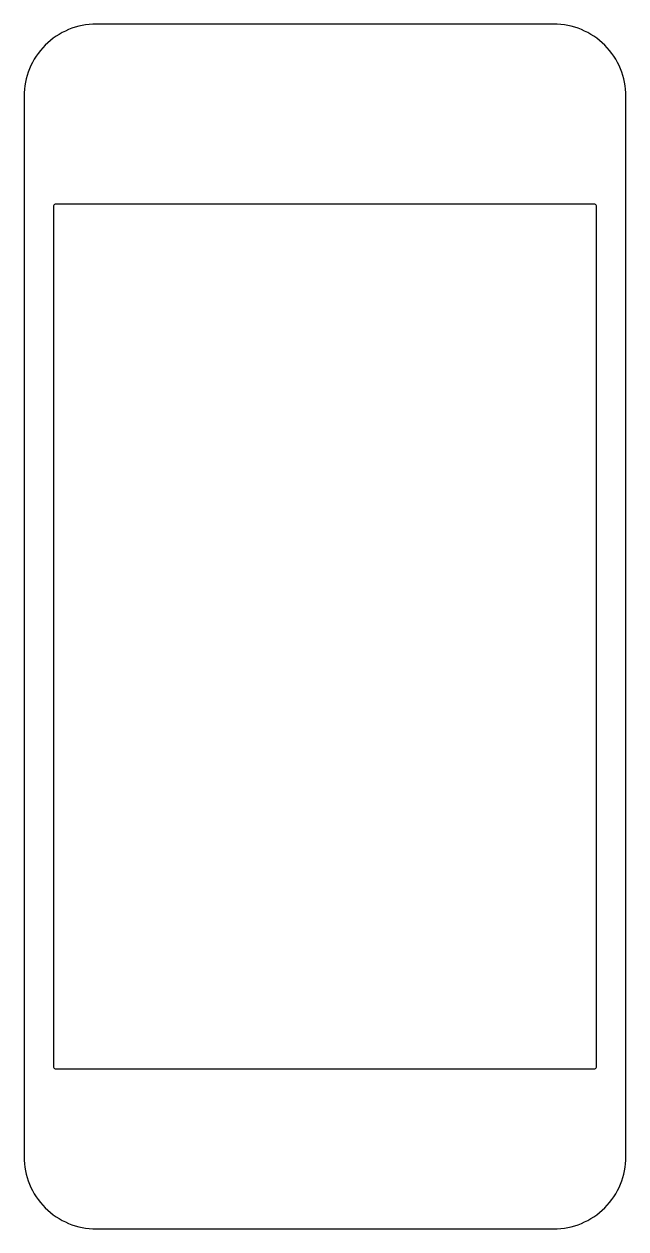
# Model space of a CAD drawing. Header units: millimetres. Extents: x 0 to 600, y 0 to 1200.
import ezdxf

# ---------------------------------------------------------------- set-up
doc = ezdxf.new("R2010")
doc.units = ezdxf.units.MM

msp = doc.modelspace()

# ---------------------------------------------------------------- linework, layer by layer
at = {"layer": 'FREES_BINNEN'}
msp.add_lwpolyline([(31, 159.5), (569, 159.5, 0.414214), (570.5, 161), (570.5, 1019, 0.414214), (569, 1020.5), (31, 1020.5, 0.414214), (29.5, 1019), (29.5, 161, 0.414214)], format="xyb", close=True, dxfattribs=at)
at = {"layer": 'FREES_BUITEN'}
msp.add_lwpolyline([(72, 0), (528, 0, 0.414214), (600, 72), (600, 1128, 0.414214), (528, 1200), (72, 1200, 0.414214), (0, 1128), (0, 72, 0.414214)], format="xyb", close=True, dxfattribs=at)

doc.saveas('drawing.dxf')
